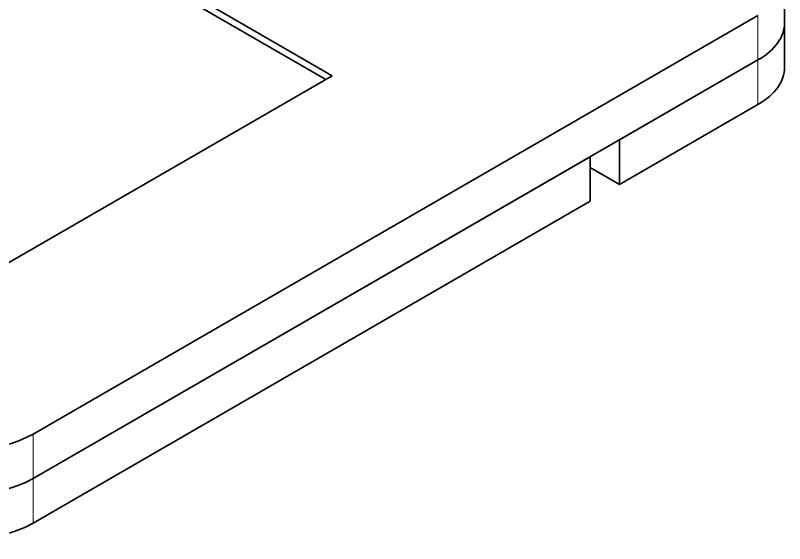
# Model space of a CAD drawing. Extents: x 321 to 857, y 218 to 648.
# Drawn here: x 708.3 to 750.61, y 587.02 to 616.07 of the extents above; entities that cross this region are included whole.
import ezdxf

# ---------------------------------------------------------------- set-up
doc = ezdxf.new("R2010")
doc.units = 0

msp = doc.modelspace()

# ---------------------------------------------------------------- linework, layer by layer
at = {"color": 7, "lineweight": 35}
for p, q in [((725.734, 612.75), (689.839, 633.474)), ((725.381, 612.546), (689.839, 633.066)), ((709.276, 593.05), (749.142, 616.067)), ((709.276, 590.6), (749.142, 613.617)), ((706.561, 601.68), (725.734, 612.75)), ((709.276, 590.6), (739.919, 608.292)), ((709.276, 588.151), (739.919, 605.843))]:
    msp.add_line(p, q, dxfattribs=at)
at = {"color": 7, "lineweight": 35, "ltscale": 0.061238}
for p, q in [((750.607, 615.658), (750.607, 618.108)), ((741.523, 606.769), (741.523, 609.218))]:
    msp.add_line(p, q, dxfattribs=at)
at = {"color": 7, "lineweight": 13, "ltscale": 0.061237}
for p, q in [((749.142, 613.617), (749.142, 616.067)), ((709.276, 590.6), (709.276, 593.05))]:
    msp.add_line(p, q, dxfattribs=at)
at = {"color": 7, "lineweight": 35, "ltscale": 0.061237}
for p, q in [((750.607, 613.209), (750.607, 615.658)), ((739.919, 605.843), (739.919, 608.292))]:
    msp.add_line(p, q, dxfattribs=at)
at = {"color": 7, "lineweight": 35, "ltscale": 0.219944}
for p, q in [((741.523, 609.218), (749.142, 613.617)), ((741.523, 606.769), (749.142, 611.168))]:
    msp.add_line(p, q, dxfattribs=at)
at = {"color": 7, "lineweight": 13, "ltscale": 0.061238}
for p, q in [((749.142, 613.617), (749.142, 611.168)), ((709.276, 590.6), (709.276, 588.151))]:
    msp.add_line(p, q, dxfattribs=at)
at = {"color": 7, "lineweight": 35, "ltscale": 0.046306}
msp.add_line((741.523, 606.769), (739.919, 607.695), dxfattribs=at)
at = {"color": 7, "lineweight": 35}
for centre, start_param, end_param in [((745.607, 615.658), 5.497787, 6.283185), ((745.607, 615.658), 5.497787, 6.283185), ((745.607, 613.209), 5.497787, 6.283185), ((705.74, 595.091), 3.926991, 5.497787), ((705.74, 592.641), 3.926991, 5.497787), ((705.74, 592.641), 3.926991, 5.497787), ((705.74, 590.192), 3.926991, 5.497787)]:
    msp.add_ellipse(centre, major_axis=(5, 0), ratio=0.57735, start_param=start_param, end_param=end_param, dxfattribs=at)

doc.saveas('drawing.dxf')
